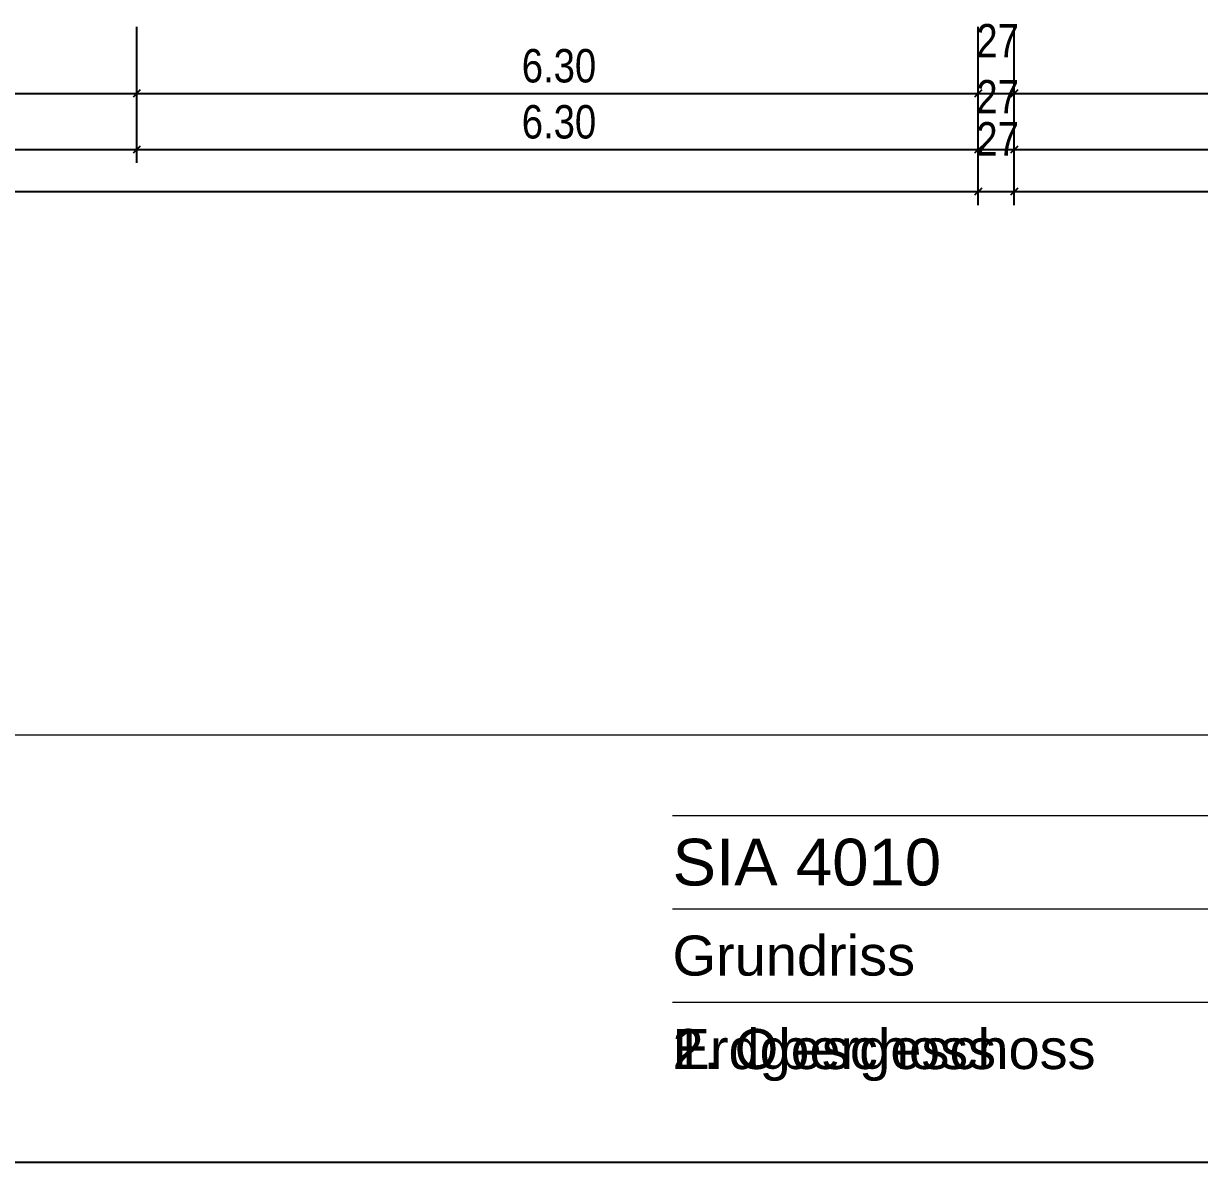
# Model space of a CAD drawing. Extents: x -996 to 41004, y -11542 to 18158.
# Drawn here: x 15845 to 24650, y -11542 to -3010 of the extents above; entities that cross this region are included whole.
import ezdxf
from ezdxf.enums import TextEntityAlignment as Align

# ---------------------------------------------------------------- set-up
doc = ezdxf.new("R2010")
doc.units = 0
doc.header["$LTSCALE"] = 50
doc.layers.get('0').update_dxf_attribs({"lineweight": 25})
for name, color, linetype, lineweight in [('2D-NovaObj-X_Planrahmen', 7, 'Continuous', 25), ('2D-NovaObj-X_Plk Linien', 7, 'Continuous', 13), ('3D-NovaObj-X_Planrahmen', 7, 'Continuous', 25), ('3D-NovaObj-X_Plk Linien', 7, 'Continuous', 13), ('X_Planrahmen', 7, 'Continuous', 25), ('X_Plk', 7, 'Continuous', 25), ('X_Plk Linien', 7, 'Continuous', 13), ('XREF-41001-A-G-EG$0$2D-NovaObj-X_Planrahmen', 7, 'Continuous', 25), ('XREF-41001-A-G-EG$0$2D-NovaObj-X_Plk Linien', 7, 'Continuous', 13), ('XREF-41001-A-G-EG$0$3D-NovaObj-X_Planrahmen', 7, 'Continuous', 25), ('XREF-41001-A-G-EG$0$3D-NovaObj-X_Plk Linien', 7, 'Continuous', 13), ('XREF-41001-A-G-EG$0$X_Planrahmen', 7, 'Continuous', 25), ('XREF-41001-A-G-EG$0$X_Plk', 7, 'Continuous', 25), ('XREF-41001-A-G-EG$0$X_Plk Linien', 7, 'Continuous', 13), ('XREF-41001-A-G-O2$0$2D-NovaObj-X_Planrahmen', 7, 'Continuous', 25), ('XREF-41001-A-G-O2$0$2D-NovaObj-X_Plk Linien', 7, 'Continuous', 13), ('XREF-41001-A-G-O2$0$3D-NovaObj-X_Planrahmen', 7, 'Continuous', 25), ('XREF-41001-A-G-O2$0$3D-NovaObj-X_Plk Linien', 7, 'Continuous', 13), ('XREF-41001-A-G-O2$0$X_Planrahmen', 7, 'Continuous', 25), ('XREF-41001-A-G-O2$0$X_Plk', 7, 'Continuous', 25), ('XREF-41001-A-G-O2$0$X_Plk Linien', 7, 'Continuous', 13)]:
    doc.layers.add(name, color=color, linetype=linetype, lineweight=lineweight)
for name, color, linetype, lineweight, true_color in [('X_Mass', 7, 'Continuous', 25, 0x0080ff), ('X_Plk auto', 9, 'Continuous', 35, 0x808080), ('XREF-41001-A-G-EG$0$X_Mass', 7, 'Continuous', 25, 0x0080ff), ('XREF-41001-A-G-EG$0$X_Plk auto', 9, 'Continuous', 35, 0x808080), ('XREF-41001-A-G-O2$0$X_Mass', 7, 'Continuous', 25, 0x0080ff), ('XREF-41001-A-G-O2$0$X_Plk auto', 9, 'Continuous', 35, 0x808080)]:
    doc.layers.add(name, color=color, linetype=linetype, lineweight=lineweight, true_color=true_color)
doc.styles.add('Arial', font='arial.ttf')
doc.styles.get("Standard").update_dxf_attribs({"font": 'ARIALN.TTF'})
doc.styles.add('XREF-41001-A-G-EG$0$Arial', font='arial.ttf')
doc.styles.add('XREF-41001-A-G-EG$0$Standard', font='ARIALN.TTF')
doc.styles.add('XREF-41001-A-G-O2$0$Arial', font='arial.ttf')
doc.styles.add('XREF-41001-A-G-O2$0$Standard', font='ARIALN.TTF')

# ---------------------------------------------------------------- blocks, each defined once
blk = doc.blocks.new('XREF-41001-A-G-O2$0$Polygon_A0AA6LBHLL', base_point=(4.3, -8342.4))
at = {"layer": 'XREF-41001-A-G-O2$0$2D-NovaObj-X_Plk Linien', "color": 8, "ltscale": 0.13, "true_color": 0x808080}
blk.add_line((40004.3, -8342.4), (4.3, -8342.4), dxfattribs=at)
at = {"layer": 'XREF-41001-A-G-O2$0$3D-NovaObj-X_Plk Linien', "color": 8, "ltscale": 0.13, "true_color": 0x808080}
blk.add_line((40004.3, -8342.4), (4.3, -8342.4), dxfattribs=at)
blk = doc.blocks.new('XREF-41001-A-G-O2$0$Polygon_A0AA6LBILL', base_point=(-995.7, -11542.4))
at = {"layer": 'XREF-41001-A-G-O2$0$2D-NovaObj-X_Planrahmen', "color": 8, "ltscale": 0.25, "true_color": 0x808080}
blk.add_line((41004.3, -11542.4), (-995.7, -11542.4), dxfattribs=at)
at = {"layer": 'XREF-41001-A-G-O2$0$3D-NovaObj-X_Planrahmen', "color": 8, "ltscale": 0.25, "true_color": 0x808080}
blk.add_line((41004.3, -11542.4), (-995.7, -11542.4), dxfattribs=at)
blk = doc.blocks.new('XREF-41001-A-G-O2$0$Maß_A0AA6LBVLL', base_point=(3336, -4055))
at = {"color": 8, "ltscale": 0.25, "true_color": 0x808080}
for p, q in [((16692.6, -4055), (16692.6, -3455)), ((22992.6, -4055), (22992.6, -3455)), ((23262.6, -4055), (23262.6, -3455)), ((3362.6, -3955), (36362.6, -3955)), ((16719.1, -3928.5), (16666, -3981.5)), ((23019.1, -3928.5), (22966, -3981.5)), ((23289.1, -3928.5), (23236, -3981.5))]:
    blk.add_line(p, q, dxfattribs=at)
at = {"color": 8, "ltscale": 0.25, "true_color": 0x808080, "char_height": 250, "attachment_point": 1, "style": 'XREF-41001-A-G-O2$0$Standard'}
for s, insert in [('{\\fArial Narrow;27}', (22979, -3434.2)), ('{\\fArial Narrow;6.30}', (19575.6, -3621.7))]:
    blk.add_mtext(s, dxfattribs=dict(at, insert=insert))
blk = doc.blocks.new('XREF-41001-A-G-O2')
at = {"layer": 'XREF-41001-A-G-O2$0$X_Plk Linien', "color": 8, "ltscale": 0.13, "true_color": 0x808080}
for p, q in [((20704.3, -8942.4), (28304.3, -8942.4)), ((20704.3, -9642.4), (28304.3, -9642.4)), ((20704.3, -10342.4), (28304.3, -10342.4))]:
    blk.add_line(p, q, dxfattribs=at)
at = {"layer": 'XREF-41001-A-G-O2$0$X_Mass', "color": 8, "ltscale": 0.25, "true_color": 0x808080}
blk.add_blockref('XREF-41001-A-G-O2$0$Maß_A0AA6LBVLL', (3336, -4055), dxfattribs=at)
at = {"layer": 'XREF-41001-A-G-O2$0$X_Planrahmen', "color": 8, "ltscale": 0.25, "true_color": 0x808080}
blk.add_blockref('XREF-41001-A-G-O2$0$Polygon_A0AA6LBILL', (-995.7, -11542.4), dxfattribs=at)
at = {"layer": 'XREF-41001-A-G-O2$0$X_Plk Linien', "color": 8, "ltscale": 0.13, "true_color": 0x808080}
blk.add_blockref('XREF-41001-A-G-O2$0$Polygon_A0AA6LBHLL', (4.3, -8342.4), dxfattribs=at)
at = {"layer": 'XREF-41001-A-G-O2$0$X_Plk', "color": 8, "ltscale": 0.25, "true_color": 0x808080, "style": 'XREF-41001-A-G-O2$0$Arial'}
for s, p in [('Grundriss', (20704.3, -9992.4)), ('2. Obergeschoss', (20704.3, -10692.4))]:
    blk.add_text(s, height=300, dxfattribs=at).set_placement(p, align=Align.MIDDLE_LEFT)
at = {"layer": 'XREF-41001-A-G-O2$0$X_Plk auto', "color": 8, "ltscale": 0.35, "true_color": 0x808080, "insert": (20704.3, -9117.4), "char_height": 350, "attachment_point": 1, "line_spacing_factor": 0.66, "style": 'XREF-41001-A-G-O2$0$Standard'}
blk.add_mtext('{\\fArial;SIA 4010}', dxfattribs=at)
blk = doc.blocks.new('XREF-41001-A-G-EG$0$Polygon_A0AA6L9LLL', base_point=(-995.7, -11542.4))
at = {"layer": 'XREF-41001-A-G-EG$0$2D-NovaObj-X_Planrahmen', "color": 6, "ltscale": 0.25, "true_color": 0xff00ff}
blk.add_line((41004.3, -11542.4), (-995.7, -11542.4), dxfattribs=at)
at = {"layer": 'XREF-41001-A-G-EG$0$3D-NovaObj-X_Planrahmen', "color": 6, "ltscale": 0.25, "true_color": 0xff00ff}
blk.add_line((41004.3, -11542.4), (-995.7, -11542.4), dxfattribs=at)
blk = doc.blocks.new('XREF-41001-A-G-EG$0$Polygon_A0AA6L9MLL', base_point=(4.3, -8342.4))
at = {"layer": 'XREF-41001-A-G-EG$0$2D-NovaObj-X_Plk Linien', "color": 6, "ltscale": 0.13, "true_color": 0xff00ff}
blk.add_line((40004.3, -8342.4), (4.3, -8342.4), dxfattribs=at)
at = {"layer": 'XREF-41001-A-G-EG$0$3D-NovaObj-X_Plk Linien', "color": 6, "ltscale": 0.13, "true_color": 0xff00ff}
blk.add_line((40004.3, -8342.4), (4.3, -8342.4), dxfattribs=at)
blk = doc.blocks.new('XREF-41001-A-G-EG$0$Maß_A0AA6L9PLL', base_point=(3336, -4370))
at = {"color": 6, "ltscale": 0.25, "true_color": 0xff00ff}
for p, q in [((22992.6, -4370), (22992.6, -3770)), ((23262.6, -4370), (23262.6, -3770)), ((3362.6, -4270), (36362.6, -4270)), ((23019.1, -4243.5), (22966, -4296.5)), ((23289.1, -4243.5), (23236, -4296.5))]:
    blk.add_line(p, q, dxfattribs=at)
at = {"color": 6, "ltscale": 0.25, "true_color": 0xff00ff, "insert": (22979, -3749.2), "char_height": 250, "attachment_point": 1, "style": 'XREF-41001-A-G-EG$0$Standard'}
blk.add_mtext('{\\fArial Narrow;27}', dxfattribs=at)
blk = doc.blocks.new('XREF-41001-A-G-EG')
at = {"layer": 'XREF-41001-A-G-EG$0$X_Plk Linien', "color": 6, "ltscale": 0.13, "true_color": 0xff00ff}
for p, q in [((20704.3, -8942.4), (28304.3, -8942.4)), ((20704.3, -9642.4), (28304.3, -9642.4)), ((20704.3, -10342.4), (28304.3, -10342.4))]:
    blk.add_line(p, q, dxfattribs=at)
at = {"layer": 'XREF-41001-A-G-EG$0$X_Mass', "color": 6, "ltscale": 0.25, "true_color": 0xff00ff}
blk.add_blockref('XREF-41001-A-G-EG$0$Maß_A0AA6L9PLL', (3336, -4370), dxfattribs=at)
at = {"layer": 'XREF-41001-A-G-EG$0$X_Planrahmen', "color": 6, "ltscale": 0.25, "true_color": 0xff00ff}
blk.add_blockref('XREF-41001-A-G-EG$0$Polygon_A0AA6L9LLL', (-995.7, -11542.4), dxfattribs=at)
at = {"layer": 'XREF-41001-A-G-EG$0$X_Plk Linien', "color": 6, "ltscale": 0.13, "true_color": 0xff00ff}
blk.add_blockref('XREF-41001-A-G-EG$0$Polygon_A0AA6L9MLL', (4.3, -8342.4), dxfattribs=at)
at = {"layer": 'XREF-41001-A-G-EG$0$X_Plk', "color": 6, "ltscale": 0.25, "true_color": 0xff00ff, "style": 'XREF-41001-A-G-EG$0$Arial'}
for s, p in [('Grundriss', (20704.3, -9992.4)), ('Erdgeschoss', (20704.3, -10692.4))]:
    blk.add_text(s, height=300, dxfattribs=at).set_placement(p, align=Align.MIDDLE_LEFT)
at = {"layer": 'XREF-41001-A-G-EG$0$X_Plk auto', "color": 6, "ltscale": 0.35, "true_color": 0xff00ff, "insert": (20704.3, -9117.4), "char_height": 350, "attachment_point": 1, "line_spacing_factor": 0.66, "style": 'XREF-41001-A-G-EG$0$Standard'}
blk.add_mtext('{\\fArial;SIA 4010}', dxfattribs=at)
blk = doc.blocks.new('Polygon_A0AA6LCXLL', base_point=(4.3, -8342.4))
at = {"layer": '2D-NovaObj-X_Plk Linien', "ltscale": 0.13}
blk.add_line((40004.3, -8342.4), (4.3, -8342.4), dxfattribs=at)
at = {"layer": '3D-NovaObj-X_Plk Linien', "ltscale": 0.13}
blk.add_line((40004.3, -8342.4), (4.3, -8342.4), dxfattribs=at)
blk = doc.blocks.new('Polygon_A0AA6LCYLL', base_point=(-995.7, -11542.4))
at = {"layer": '2D-NovaObj-X_Planrahmen', "ltscale": 0.25}
blk.add_line((41004.3, -11542.4), (-995.7, -11542.4), dxfattribs=at)
at = {"layer": '3D-NovaObj-X_Planrahmen', "ltscale": 0.25}
blk.add_line((41004.3, -11542.4), (-995.7, -11542.4), dxfattribs=at)
blk = doc.blocks.new('Maß_A0AA6LD9LL', base_point=(3336, -3635))
at = {"ltscale": 0.25}
for p, q in [((16692.6, -3635), (16692.6, -3035)), ((22992.6, -3635), (22992.6, -3035)), ((23262.6, -3635), (23262.6, -3035)), ((16719.1, -3508.5), (16666, -3561.5)), ((23019.1, -3508.5), (22966, -3561.5)), ((23289.1, -3508.5), (23236, -3561.5)), ((3362.6, -3535), (36362.6, -3535))]:
    blk.add_line(p, q, dxfattribs=at)
at = {"ltscale": 0.25, "char_height": 250, "attachment_point": 1}
for s, insert in [('{\\fArial Narrow;27}', (22979, -3014.2)), ('{\\fArial Narrow;6.30}', (19575.6, -3201.7))]:
    blk.add_mtext(s, dxfattribs=dict(at, insert=insert))

msp = doc.modelspace()

# ---------------------------------------------------------------- linework, layer by layer
at = {"layer": 'X_Plk Linien', "ltscale": 0.13}
for p, q in [((20704.3, -8942.4), (28304.3, -8942.4)), ((20704.3, -9642.4), (28304.3, -9642.4)), ((20704.3, -10342.4), (28304.3, -10342.4))]:
    msp.add_line(p, q, dxfattribs=at)

# ---------------------------------------------------------------- block references
at = {"color": 8, "lineweight": 25, "ltscale": 0.25, "true_color": 0x808080}
msp.add_blockref('XREF-41001-A-G-O2', (0, 0, 3380), dxfattribs=at)
at = {"color": 6, "lineweight": 25, "ltscale": 0.25, "true_color": 0xff00ff}
msp.add_blockref('XREF-41001-A-G-EG', (0, 0, -3380), dxfattribs=at)
at = {"layer": 'X_Mass', "ltscale": 0.25}
msp.add_blockref('Maß_A0AA6LD9LL', (3336, -3635), dxfattribs=at)
at = {"layer": 'X_Planrahmen', "ltscale": 0.25}
msp.add_blockref('Polygon_A0AA6LCYLL', (-995.7, -11542.4), dxfattribs=at)
at = {"layer": 'X_Plk Linien', "ltscale": 0.13}
msp.add_blockref('Polygon_A0AA6LCXLL', (4.3, -8342.4), dxfattribs=at)

# ---------------------------------------------------------------- texts
at = {"layer": 'X_Plk', "ltscale": 0.25, "style": 'Arial'}
for s, p in [('Grundriss', (20704.3, -9992.4)), ('1. Obergeschoss', (20704.3, -10692.4))]:
    msp.add_text(s, height=300, dxfattribs=at).set_placement(p, align=Align.MIDDLE_LEFT)
at = {"layer": 'X_Plk auto', "ltscale": 0.35, "insert": (20704.3, -9117.4), "char_height": 350, "attachment_point": 1, "line_spacing_factor": 0.66}
msp.add_mtext('{\\fArial;SIA 4010}', dxfattribs=at)

doc.saveas('drawing.dxf')
